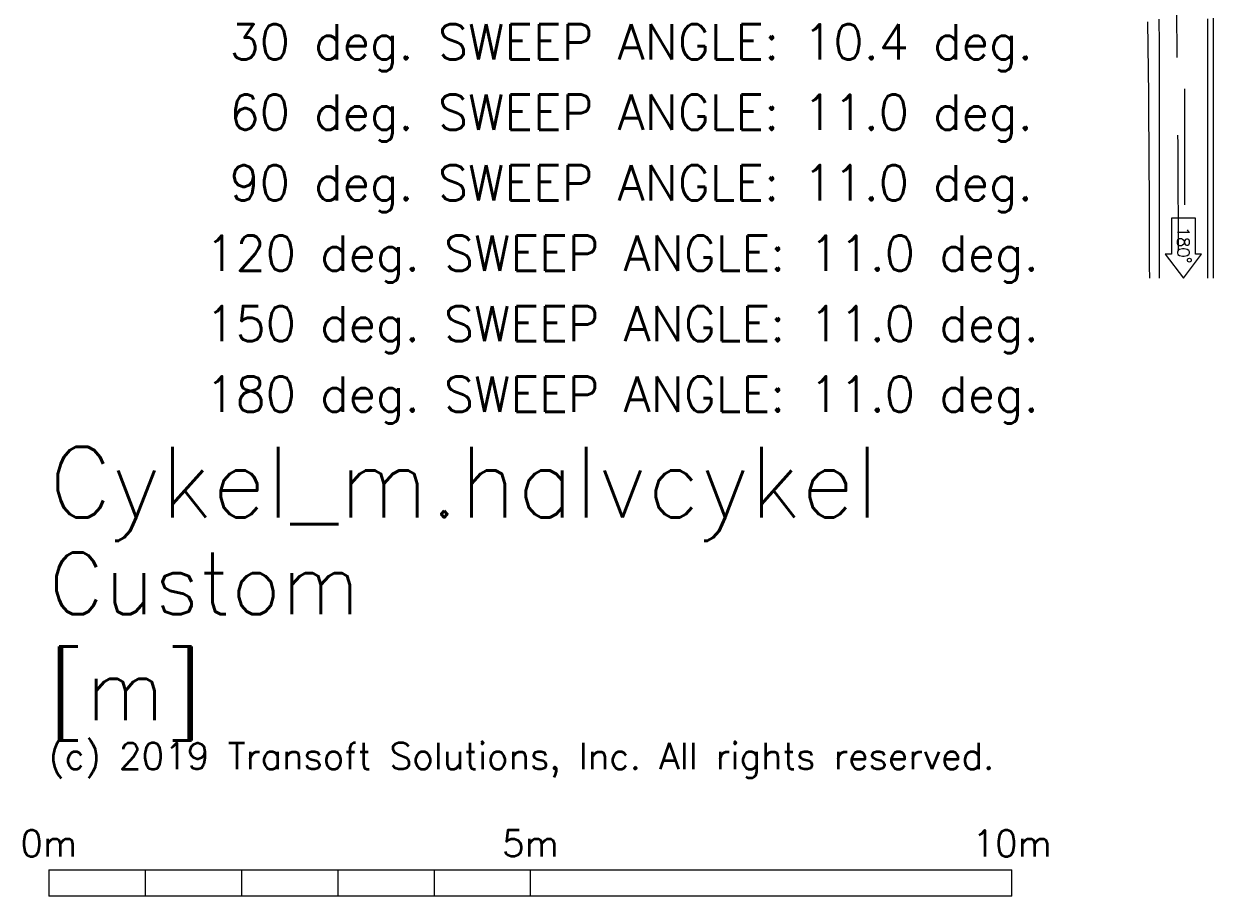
# Model space of a CAD drawing. Header units: metres. Extents: x 1408062.5 to 1408078.7, y 62492419.1 to 62492439.7.
# Drawn here: x 1408064.2 to 1408076.55, y 62492419.13 to 62492428.18 of the extents above; entities that cross this region are included whole.
import ezdxf
from ezdxf.enums import TextEntityAlignment as Align

# ---------------------------------------------------------------- set-up
doc = ezdxf.new("R2010")
doc.units = ezdxf.units.M
doc.header["$MEASUREMENT"] = 0
doc.linetypes.add('DGN Style 2', pattern=[2.009448, 1.205669, -0.803779])
doc.layers.add('Cykel m_halv cykel', color=133, linetype='Continuous', lineweight=0)
doc.styles.add('TSText', font='simplex.shx')

# ---------------------------------------------------------------- blocks, each defined once
blk = doc.blocks.new('ATTEMP')
at = {"layer": 'Cykel m_halv cykel', "color": 4, "linetype": 'Continuous'}
for p, q in [((5.89, -5.305), (5.64, -5.305)), ((5.64, -5.305), (5.64, -5.68)), ((5.89, -5.68), (5.89, -5.305)), ((5.64, -5.68), (5.577, -5.68)), ((5.577, -5.68), (5.765, -5.93)), ((5.765, -5.93), (5.952, -5.68)), ((5.952, -5.68), (5.89, -5.68)), ((-6.015, -12.07), (3.985, -12.07)), ((-6.015, -12.07), (-6.015, -12.344)), ((-5.015, -12.07), (-5.015, -12.344)), ((-4.015, -12.07), (-4.015, -12.344)), ((-3.015, -12.07), (-3.015, -12.344)), ((-2.015, -12.07), (-2.015, -12.344)), ((-1.015, -12.07), (-1.015, -12.344)), ((3.985, -12.344), (3.985, -12.07)), ((3.985, -12.344), (-6.015, -12.344))]:
    blk.add_line(p, q, dxfattribs=at)
at = {"layer": 'Cykel m_halv cykel', "color": 5, "linetype": 'Continuous', "flags": 128}
for points in [[(6.075, -3.228), (6.075, -3.483), (6.075, -3.737), (6.075, -3.991), (6.075, -4.245), (6.075, -4.499), (6.075, -4.754), (6.075, -5.008), (6.075, -5.262), (6.075, -5.516), (6.075, -5.77), (6.075, -5.93)], [(5.394, -3.266), (5.397, -3.519), (5.4, -3.772), (5.402, -4.026), (5.404, -4.28), (5.406, -4.534), (5.407, -4.787), (5.409, -5.041), (5.41, -5.295), (5.411, -5.549), (5.411, -5.803), (5.412, -5.93)]]:
    blk.add_lwpolyline(points, dxfattribs=at)
at = {"layer": 'Cykel m_halv cykel', "color": 3, "linetype": 'Continuous', "flags": 128}
for points in [[(6.014, -3.236), (6.015, -3.49), (6.015, -3.745), (6.015, -4), (6.015, -4.254), (6.015, -4.508), (6.015, -4.763), (6.015, -5.017), (6.015, -5.271), (6.015, -5.526), (6.015, -5.78), (6.015, -5.93)], [(5.511, -3.241), (5.512, -3.495), (5.512, -3.748), (5.513, -4.002), (5.513, -4.256), (5.514, -4.51), (5.514, -4.764), (5.514, -5.018), (5.514, -5.272), (5.514, -5.526), (5.514, -5.781), (5.515, -5.93)]]:
    blk.add_lwpolyline(points, dxfattribs=at)
at = {"layer": 'Cykel m_halv cykel', "color": 1, "linetype": 'DGN Style 2', "flags": 128}
blk.add_lwpolyline([(-5.775, 0), (-5.769, 0.254), (-5.753, 0.508), (-5.725, 0.761), (-5.685, 1.013), (-5.635, 1.262), (-5.574, 1.509), (-5.502, 1.753), (-5.42, 1.994), (-5.327, 2.231), (-5.223, 2.463), (-5.11, 2.691), (-4.986, 2.913), (-4.853, 3.13), (-4.711, 3.341), (-4.559, 3.545), (-4.398, 3.742), (-4.229, 3.932), (-4.052, 4.115), (-3.867, 4.289), (-3.674, 4.455), (-3.474, 4.613), (-3.268, 4.762), (-3.055, 4.901), (-2.836, 5.031), (-2.612, 5.151), (-2.382, 5.261), (-2.148, 5.361), (-1.91, 5.45), (-1.668, 5.529), (-1.423, 5.597), (-1.175, 5.654), (-0.925, 5.7), (-0.673, 5.736), (-0.419, 5.76), (-0.165, 5.773), (0.089, 5.774), (0.343, 5.765), (0.597, 5.744), (0.849, 5.712), (1.1, 5.669), (1.349, 5.615), (1.595, 5.55), (1.838, 5.475), (2.077, 5.388), (2.312, 5.292), (2.543, 5.185), (2.769, 5.068), (2.99, 4.941), (3.204, 4.804), (3.413, 4.659), (3.615, 4.504), (3.81, 4.34), (3.997, 4.168), (4.177, 3.988), (4.348, 3.8), (4.512, 3.605), (4.666, 3.403), (4.811, 3.194), (4.947, 2.979), (5.074, 2.758), (5.19, 2.532), (5.297, 2.301), (5.393, 2.065), (5.479, 1.826), (5.554, 1.583), (5.618, 1.336), (5.672, 1.088), (5.714, 0.837), (5.745, 0.584), (5.765, 0.331), (5.774, 0.076), (5.775, -0.178), (5.775, -0.432), (5.775, -0.686), (5.775, -0.941), (5.775, -1.195), (5.775, -1.449), (5.775, -1.703), (5.775, -1.957), (5.775, -2.212), (5.775, -2.466), (5.775, -2.72), (5.775, -2.974), (5.775, -3.228), (5.775, -3.483), (5.775, -3.737), (5.775, -3.991), (5.775, -4.245), (5.775, -4.499), (5.775, -4.754), (5.775, -5.008), (5.775, -5.262), (5.775, -5.516), (5.775, -5.77), (5.775, -5.93)], dxfattribs=at)
at = {"layer": 'Cykel m_halv cykel', "color": 6, "linetype": 'DGN Style 2', "flags": 128}
blk.add_lwpolyline([(-5.715, -2.51), (-5.715, -2.256), (-5.715, -2.003), (-5.714, -1.75), (-5.712, -1.498), (-5.707, -1.246), (-5.7, -0.996), (-5.689, -0.747), (-5.674, -0.499), (-5.654, -0.252), (-5.627, -0.007), (-5.595, 0.237), (-5.556, 0.479), (-5.509, 0.719), (-5.455, 0.957), (-5.393, 1.192), (-5.323, 1.425), (-5.245, 1.654), (-5.159, 1.88), (-5.063, 2.102), (-4.96, 2.32), (-4.848, 2.534), (-4.727, 2.742), (-4.598, 2.946), (-4.461, 3.143), (-4.316, 3.335), (-4.163, 3.52), (-4.002, 3.699), (-3.834, 3.87), (-3.659, 4.034), (-3.477, 4.19), (-3.288, 4.339), (-3.093, 4.478), (-2.893, 4.61), (-2.686, 4.732), (-2.475, 4.845), (-2.259, 4.949), (-2.039, 5.043), (-1.814, 5.128), (-1.587, 5.203), (-1.356, 5.267), (-1.123, 5.322), (-0.887, 5.366), (-0.65, 5.4), (-0.411, 5.423), (-0.172, 5.436), (0.068, 5.438), (0.307, 5.429), (0.546, 5.411), (0.784, 5.381), (1.02, 5.342), (1.254, 5.291), (1.486, 5.231), (1.715, 5.16), (1.941, 5.08), (2.163, 4.989), (2.38, 4.889), (2.593, 4.78), (2.801, 4.661), (3.004, 4.533), (3.201, 4.396), (3.391, 4.251), (3.575, 4.097), (3.752, 3.936), (3.922, 3.767), (4.084, 3.59), (4.238, 3.407), (4.384, 3.217), (4.521, 3.021), (4.65, 2.819), (4.77, 2.611), (4.88, 2.399), (4.981, 2.181), (5.074, 1.957), (5.157, 1.728), (5.231, 1.494), (5.297, 1.256), (5.355, 1.015), (5.406, 0.771), (5.451, 0.525), (5.489, 0.277), (5.523, 0.027), (5.551, -0.223), (5.576, -0.474), (5.597, -0.726), (5.615, -0.979), (5.631, -1.232), (5.644, -1.485), (5.655, -1.738), (5.664, -1.992), (5.672, -2.246), (5.679, -2.499), (5.685, -2.753), (5.689, -3.007), (5.694, -3.261), (5.697, -3.515), (5.7, -3.769), (5.702, -4.023), (5.704, -4.278), (5.706, -4.532), (5.707, -4.786), (5.709, -5.04), (5.71, -5.294), (5.711, -5.548), (5.711, -5.802), (5.712, -5.93)], dxfattribs=at)
at = {"layer": 'Cykel m_halv cykel', "color": 4}
blk.add_arc((5.827, -5.742), 0.02, 0, 360, dxfattribs=at)
at = {"layer": 'Cykel m_halv cykel', "color": 4, "style": 'TSText'}
for s, height, p in [(' 30 deg. SWEEP ANGLE: 10.4 deg.', 0.36576, (-4.389, -3.292)), (' 60 deg. SWEEP ANGLE: 11.0 deg.', 0.36576, (-4.389, -4.023)), (' 90 deg. SWEEP ANGLE: 11.0 deg.', 0.36576, (-4.389, -4.755)), ('120 deg. SWEEP ANGLE: 11.0 deg.', 0.36576, (-4.389, -5.486)), ('150 deg. SWEEP ANGLE: 11.0 deg.', 0.36576, (-4.389, -6.218)), ('180 deg. SWEEP ANGLE: 11.0 deg.', 0.36576, (-4.389, -6.949)), ('Cykel_m.halvcykel', 0.73152, (-6.015, -7.681)), ('Custom', 0.6401, (-6.015, -8.778)), ('[m]', 0.6401, (-6.015, -9.876)), ('(c) 2019 Transoft Solutions, Inc. All rights reserved.', 0.27432, (-6.015, -10.753))]:
    blk.add_text(s, height=height, dxfattribs=at).set_placement(p, align=Align.TOP_LEFT)
blk.add_text('180', height=0.125, rotation=270.0001, dxfattribs=at).set_placement((5.765, -5.555), align=Align.MIDDLE_CENTER)
for s, p in [('0m', (-6.015, -11.933)), ('5m', (-1.015, -11.933)), ('10m', (3.985, -11.933))]:
    blk.add_text(s, height=0.2743, dxfattribs=at).set_placement(p, align=Align.CENTER)

msp = doc.modelspace()

# ---------------------------------------------------------------- block references
at = {"layer": 'Cykel m_halv cykel', "color": 1, "linetype": 'DGN Style 2'}
msp.add_blockref('ATTEMP', (1408070.477, 62492431.472), dxfattribs=at)

doc.saveas('drawing.dxf')
